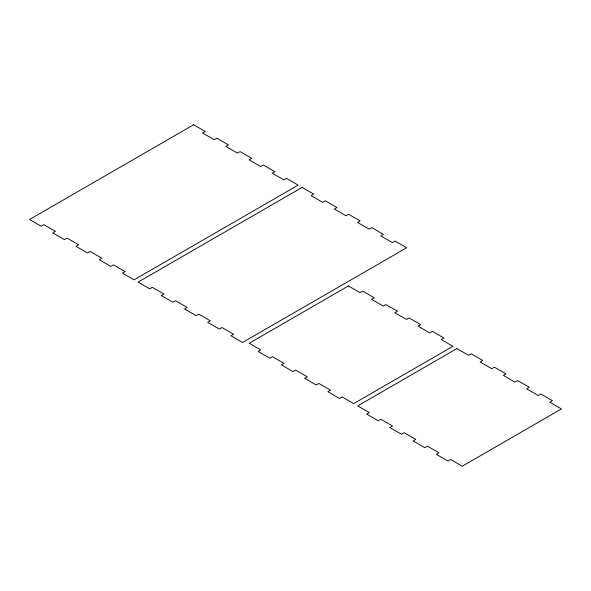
<?xml version="1.0" encoding="UTF-8"?>
<svg xmlns="http://www.w3.org/2000/svg" width="591" height="591" viewBox="0 0 591 591"><rect width="100%" height="100%" fill="white"/><g stroke="black" fill="none" stroke-linecap="round" stroke-linejoin="round"><path stroke-width="0.89" d="M193.619 124.767L29.55 219.49L41.163 226.198L43.808 224.669L55.421 231.376L52.776 232.906L64.389 239.606L67.042 238.077L78.655 244.785L76.01 246.314L87.623 253.022L90.268 251.493L101.881 258.193L99.236 259.722L110.849 266.43L113.494 264.901L125.107 271.609L122.463 273.138L134.076 279.839L298.145 185.116L286.532 178.408L283.887 179.937L272.274 173.229L274.918 171.708L263.305 165L260.661 166.529L249.04 159.821L251.692 158.292L240.079 151.591L237.427 153.113L225.814 146.413L228.458 144.884L216.845 138.176L214.201 139.705L202.587 132.997L205.232 131.475L193.619 124.767M302.119 187.406L138.05 282.129L149.663 288.836L152.308 287.307L163.921 294.015L161.277 295.544L172.89 302.245L175.534 300.723L187.148 307.423L184.503 308.953L196.116 315.66L198.761 314.131L210.381 320.839L207.729 322.361L219.35 329.069L221.994 327.54L233.608 334.247L230.963 335.777L242.576 342.477L406.645 247.755L395.032 241.047L392.38 242.576L380.767 235.875L383.419 234.346L371.798 227.638L369.153 229.168L357.54 222.46L360.185 220.938L348.572 214.23L345.927 215.759L334.314 209.051L336.959 207.522L325.346 200.822L322.701 202.344L311.08 195.643L313.732 194.114L302.119 187.406M348.424 285.948L249.188 343.245L260.808 349.953L258.156 351.475L269.769 358.183L272.421 356.654L284.035 363.362L281.39 364.891L293.003 371.591L295.648 370.062L307.261 376.77L304.616 378.299L316.229 385.007L318.874 383.478L330.487 390.178L327.842 391.707L339.456 398.415L342.1 396.886L353.721 403.594L452.95 346.296L441.337 339.596L443.981 338.067L432.368 331.359L429.723 332.888L418.11 326.18L420.755 324.658L409.142 317.951L406.497 319.48L394.884 312.772L397.529 311.243L385.916 304.542L383.271 306.064L371.65 299.364L374.302 297.834L362.689 291.127L360.037 292.656L348.424 285.948M456.924 348.594L357.688 405.884L369.301 412.592L366.656 414.121L378.27 420.822L380.914 419.292L392.527 426L389.883 427.529L401.496 434.23L404.141 432.708L415.761 439.409L413.109 440.938L424.73 447.646L427.374 446.116L438.987 452.824L436.343 454.353L447.956 461.054L450.601 459.525L462.214 466.233L561.45 408.942L549.837 402.235L552.482 400.705L540.868 394.005L538.224 395.527L526.611 388.826L529.255 387.297L517.642 380.589L514.99 382.118L503.377 375.411L506.022 373.881L494.408 367.181L491.764 368.71L480.151 362.002L482.795 360.473L471.182 353.773L468.537 355.294L456.924 348.594"/></g></svg>
